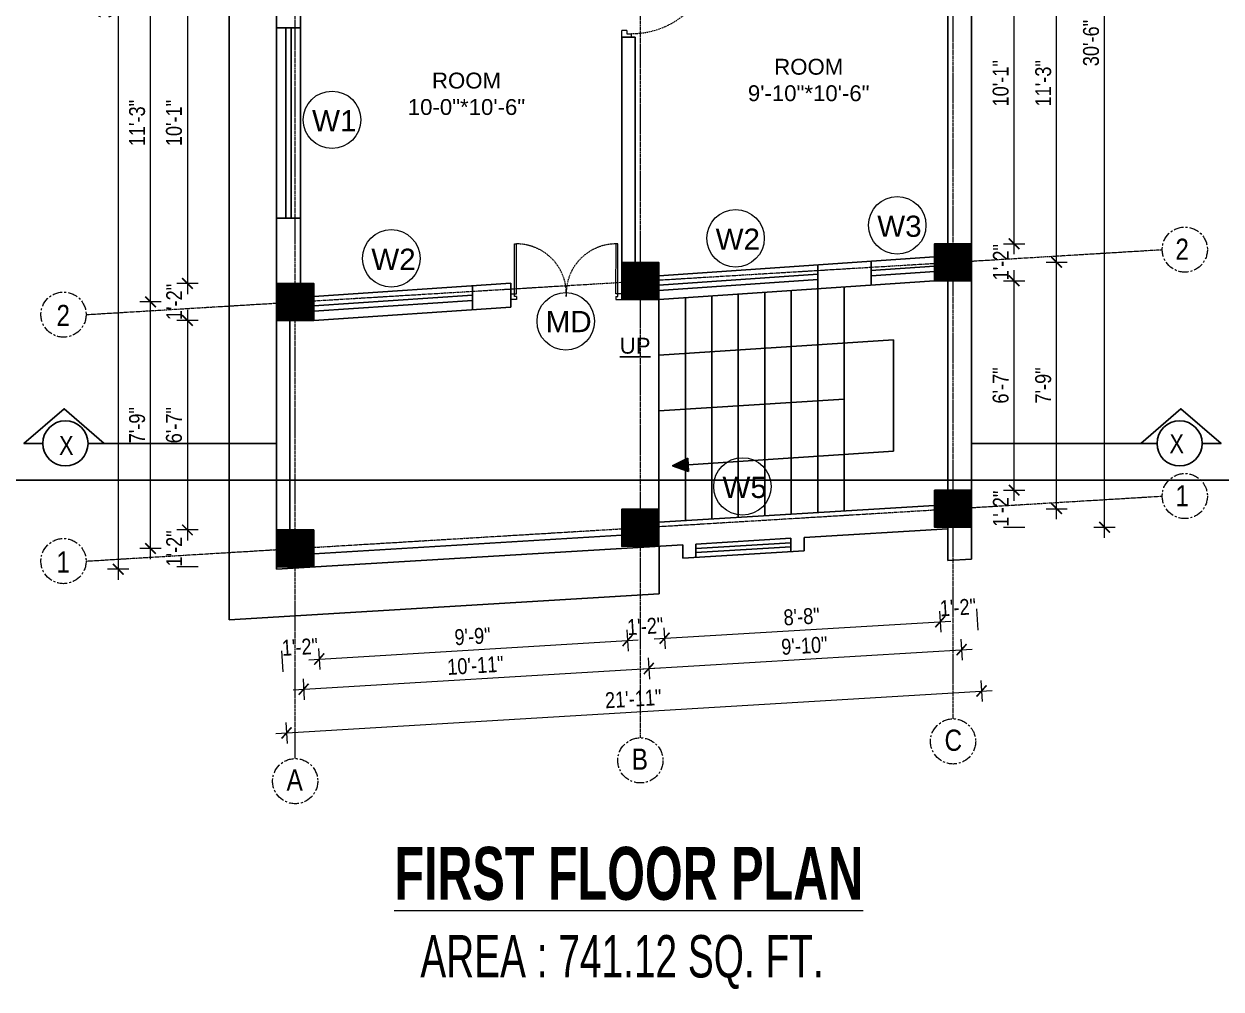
# Model space of a CAD drawing. Header units: inches. Extents: x -10117506 to -5032697, y -6529230 to -3253155.
# Drawn here: x -5049400.4 to -5048948.1, y -3256190.8 to -3255826 of the extents above; entities that cross this region are included whole.
import ezdxf

# ---------------------------------------------------------------- set-up
doc = ezdxf.new("R2010")
doc.units = ezdxf.units.IN
doc.header["$LTSCALE"] = 2
doc.header["$MEASUREMENT"] = 0
doc.header["$PDMODE"] = 34
doc.linetypes.add('CENTER', pattern=[2, 1.25, -0.25, 0.25, -0.25])
doc.linetypes.add('HIDDEN', pattern=[0.375, 0.25, -0.125])
doc.layers.get('0').update_dxf_attribs({"linetype": 'CONTINUOUS'})
doc.layers.get('DEFPOINTS').update_dxf_attribs({"color": 141, "linetype": 'CONTINUOUS'})
doc.layers.add('A-Hatch', color=7, linetype='CONTINUOUS')
for name, color, linetype, lineweight in [('Annotate-Lite.w', 177, 'CONTINUOUS', 9), ('Annotations-Bold.w', 177, 'CONTINUOUS', 13), ('DIM 1-100', 4, 'CONTINUOUS', 13), ('Door-Window.w', 4, 'CONTINUOUS', 15), ('TEXT', 181, 'CONTINUOUS', 25), ('Text-100.w', 254, 'CONTINUOUS', 9)]:
    doc.layers.add(name, color=color, linetype=linetype, lineweight=lineweight)
doc.styles.add('ARAIL', font='ARIALN.TTF')
doc.styles.add('Arial', font='arial.ttf', dxfattribs={"width": 0.8, "height": 12})
doc.styles.add('arial.', font='arial.ttf')
doc.styles.add('gaurav', font='arial.ttf')
doc.styles.get("Standard").update_dxf_attribs({"font": 'ARIALN.TTF'})
doc.dimstyles.new('1 by 96', dxfattribs={"dimtxt": 6, "dimasz": 4, "dimexe": 4, "dimexo": 4, "dimgap": 2, "dimtad": 1, "dimdec": 0, "dimzin": 0, "dimdsep": 46, "dimlunit": 4, "dimtxsty": 'Standard', "dimblk": 'ARCHTICK', "dimcen": 0, "dimdle": 4, "dimadec": 0, "dimazin": 0, "dimtfac": 1, "dimtdec": 0, "dimtix": 1, "dimtofl": 0, "dimtmove": 1, "dimatfit": 3, "dimldrblk": 'ARCHTICK', "dimfxl": 4, "dimfxlon": 1, "dimtolj": 1, "dimtzin": 0, "dimlwd": -1, "dimlwe": -1, "dimarcsym": 0})

# ---------------------------------------------------------------- blocks, each defined once
blk = doc.blocks.new('FDFDRE')
at = {"ltscale": 3}
for p, q in [((165701.11, -58637.82), (165701.1, -58641.5)), ((165704.78, -58637.83), (165701.11, -58637.82)), ((165704.78, -58639.66), (165703.55, -58639.66)), ((165703.55, -58639.66), (165703.55, -58641.5)), ((165704.78, -58639.66), (165704.78, -58637.83)), ((165766.98, -58637.83), (165770.65, -58637.82)), ((165766.98, -58639.66), (165766.98, -58637.83)), ((165766.98, -58639.66), (165768.2, -58639.66)), ((165768.2, -58639.66), (165768.2, -58641.5)), ((165770.65, -58637.82), (165770.65, -58641.5)), ((165701.1, -58641.5), (165703.55, -58641.5)), ((165703.55, -58641.5), (165703.53, -58672.63)), ((165703.55, -58641.5), (165704.78, -58641.5)), ((165704.78, -58641.5), (165704.76, -58672.65)), ((165766.98, -58641.5), (165767, -58672.65)), ((165768.2, -58641.5), (165766.98, -58641.5)), ((165770.65, -58641.5), (165768.2, -58641.5)), ((165768.2, -58641.5), (165768.22, -58672.63)), ((165703.53, -58672.63), (165704.76, -58672.65)), ((165768.22, -58672.63), (165767, -58672.65))]:
    blk.add_line(p, q, dxfattribs=at)
at = {"layer": 'Door-Window.w', "color": 9, "linetype": 'HIDDEN', "lineweight": 18}
for centre, start, end in [((165704.78, -58641.5), 269.96183, 3.38353), ((165766.98, -58641.5), 176.61647, 270.03817)]:
    blk.add_arc(centre, 31.16, start, end, dxfattribs=at)
blk = doc.blocks.new('3-0')
at = {"ltscale": 3}
for p, q in [((11063.05, 10097.68), (11065.97, 10099.9)), ((11063.05, 10097.68), (11064.53, 10095.73)), ((11065.25, 10097.81), (11066.71, 10098.92)), ((11065.99, 10096.84), (11065.25, 10097.81)), ((11065.97, 10099.9), (11066.71, 10098.92)), ((11065.99, 10096.84), (11064.53, 10095.73)), ((11085.5, 10074.13), (11110.32, 10092.96)), ((11111.05, 10091.97), (11110.32, 10092.96)), ((11086.24, 10073.15), (11111.05, 10091.97)), ((11084.04, 10073.02), (11082.57, 10071.91)), ((11082.57, 10071.91), (11084.79, 10068.98)), ((11084.04, 10073.02), (11084.78, 10072.04)), ((11084.78, 10072.04), (11086.24, 10073.15)), ((11084.79, 10068.98), (11087.72, 10071.2)), ((11086.24, 10073.15), (11085.5, 10074.13)), ((11087.72, 10071.2), (11086.24, 10073.15))]:
    blk.add_line(p, q, dxfattribs=at)
at = {"layer": 'Door-Window.w', "color": 9, "linetype": 'HIDDEN', "lineweight": 18}
blk.add_arc((11085.5, 10074.13), 31.16, 37.1906, 127.1465, dxfattribs=at)
blk = doc.blocks.new('_ArchTick')
at = {"color": 0, "linetype": 'ByBlock', "const_width": 0.15}
blk.add_lwpolyline([(-0.5, -0.5), (0.5, 0.5)], dxfattribs=at)
blk = doc.blocks.new('*D1423')
at = {"layer": 'DEFPOINTS', "color": 0, "ltscale": 0.5, "transparency": 16777216}
for p in [(-5049304.9, -3255802.88), (-5049338.61, -3255924.12), (-5049304.9, -3255924.12)]:
    blk.add_point(p, dxfattribs=at)
at = {"layer": 'DIM 1-100', "color": 0, "ltscale": 0.5, "transparency": 16777216}
for p, q in [((-5049338.61, -3255798.88), (-5049338.61, -3255928.12)), ((-5049334.61, -3255802.88), (-5049342.61, -3255802.88)), ((-5049334.61, -3255924.12), (-5049342.61, -3255924.12))]:
    blk.add_line(p, q, dxfattribs=at)
at = {"layer": 'DIM 1-100', "color": 0, "ltscale": 0.5, "transparency": 16777216, "xscale": 4, "yscale": 4, "zscale": 4}
for p, rotation in [((-5049338.61, -3255802.88), 90), ((-5049338.61, -3255924.12), 270)]:
    blk.add_blockref('_ArchTick', p, dxfattribs=dict(at, rotation=rotation))
at = {"layer": 'DIM 1-100', "color": 0, "ltscale": 0.5, "transparency": 16777216, "insert": (-5049343.67, -3255863.5), "char_height": 6, "attachment_point": 5, "rotation": 90}
blk.add_mtext('\\A1;10\'-1"', dxfattribs=at)
blk = doc.blocks.new('*D1424')
at = {"layer": 'DEFPOINTS', "color": 0, "ltscale": 0.5, "transparency": 16777216}
for p in [(-5049304.9, -3255924.12), (-5049338.61, -3255938.12), (-5049304.9, -3255938.12)]:
    blk.add_point(p, dxfattribs=at)
at = {"layer": 'DIM 1-100', "color": 0, "ltscale": 0.5, "transparency": 16777216}
for p, q in [((-5049334.61, -3255924.12), (-5049342.61, -3255924.12)), ((-5049334.61, -3255938.12), (-5049342.61, -3255938.12))]:
    blk.add_line(p, q, dxfattribs=at)
at = {"layer": 'DIM 1-100', "color": 0, "ltscale": 0.5, "transparency": 16777216, "insert": (-5049343.62, -3255931.12), "char_height": 6, "attachment_point": 5, "rotation": 90}
blk.add_mtext('\\A1;1\'-2"', dxfattribs=at)
blk = doc.blocks.new('*D1425')
at = {"layer": 'DEFPOINTS', "color": 0, "ltscale": 0.5, "transparency": 16777216}
for p in [(-5049304.9, -3255938.12), (-5049338.61, -3256017.29), (-5049304.9, -3256017.29)]:
    blk.add_point(p, dxfattribs=at)
at = {"layer": 'DIM 1-100', "color": 0, "ltscale": 0.5, "transparency": 16777216}
for p, q in [((-5049334.61, -3255938.12), (-5049342.61, -3255938.12)), ((-5049338.61, -3255934.12), (-5049338.61, -3256021.29)), ((-5049334.61, -3256017.29), (-5049342.61, -3256017.29))]:
    blk.add_line(p, q, dxfattribs=at)
at = {"layer": 'DIM 1-100', "color": 0, "ltscale": 0.5, "transparency": 16777216, "xscale": 4, "yscale": 4, "zscale": 4}
for p, rotation in [((-5049338.61, -3255938.12), 90), ((-5049338.61, -3256017.29), 270)]:
    blk.add_blockref('_ArchTick', p, dxfattribs=dict(at, rotation=rotation))
at = {"layer": 'DIM 1-100', "color": 0, "ltscale": 0.5, "transparency": 16777216, "insert": (-5049343.67, -3255977.71), "char_height": 6, "attachment_point": 5, "rotation": 90}
blk.add_mtext('\\A1;6\'-7"', dxfattribs=at)
blk = doc.blocks.new('*D1426')
at = {"layer": 'DEFPOINTS', "color": 0, "ltscale": 0.5, "transparency": 16777216}
for p in [(-5049304.9, -3256017.29), (-5049338.61, -3256031.29), (-5049304.9, -3256031.29)]:
    blk.add_point(p, dxfattribs=at)
at = {"layer": 'DIM 1-100', "color": 0, "ltscale": 0.5, "transparency": 16777216}
for p, q in [((-5049334.61, -3256017.29), (-5049342.61, -3256017.29)), ((-5049334.61, -3256031.29), (-5049342.61, -3256031.29))]:
    blk.add_line(p, q, dxfattribs=at)
at = {"layer": 'DIM 1-100', "color": 0, "ltscale": 0.5, "transparency": 16777216, "insert": (-5049343.62, -3256024.29), "char_height": 6, "attachment_point": 5, "rotation": 90}
blk.add_mtext('\\A1;1\'-2"', dxfattribs=at)
blk = doc.blocks.new('*D1427')
at = {"layer": 'DEFPOINTS', "color": 0, "ltscale": 0.5, "transparency": 16777216}
for p in [(-5049352.54, -3255931.12), (-5049297.9, -3255931.12), (-5049297.9, -3256024.29)]:
    blk.add_point(p, dxfattribs=at)
at = {"layer": 'DIM 1-100', "color": 0, "ltscale": 0.5, "transparency": 16777216}
for p, q in [((-5049352.54, -3256028.29), (-5049352.54, -3255927.12)), ((-5049348.54, -3255931.12), (-5049356.54, -3255931.12)), ((-5049348.54, -3256024.29), (-5049356.54, -3256024.29))]:
    blk.add_line(p, q, dxfattribs=at)
at = {"layer": 'DIM 1-100', "color": 0, "ltscale": 0.5, "transparency": 16777216, "xscale": 4, "yscale": 4, "zscale": 4}
for p, rotation in [((-5049352.54, -3255931.12), 90), ((-5049352.54, -3256024.29), 270)]:
    blk.add_blockref('_ArchTick', p, dxfattribs=dict(at, rotation=rotation))
at = {"layer": 'DIM 1-100', "color": 0, "ltscale": 0.5, "transparency": 16777216, "insert": (-5049357.6, -3255977.71), "char_height": 6, "attachment_point": 5, "rotation": 90}
blk.add_mtext('\\A1;7\'-9"', dxfattribs=at)
blk = doc.blocks.new('*D1428')
at = {"layer": 'DEFPOINTS', "color": 0, "ltscale": 0.5, "transparency": 16777216}
for p in [(-5049352.54, -3255795.88), (-5049297.9, -3255795.88), (-5049297.9, -3255931.12)]:
    blk.add_point(p, dxfattribs=at)
at = {"layer": 'DIM 1-100', "color": 0, "ltscale": 0.5, "transparency": 16777216}
for p, q in [((-5049352.54, -3255935.12), (-5049352.54, -3255791.88)), ((-5049348.54, -3255795.88), (-5049356.54, -3255795.88)), ((-5049348.54, -3255931.12), (-5049356.54, -3255931.12))]:
    blk.add_line(p, q, dxfattribs=at)
at = {"layer": 'DIM 1-100', "color": 0, "ltscale": 0.5, "transparency": 16777216, "xscale": 4, "yscale": 4, "zscale": 4}
for p, rotation in [((-5049352.54, -3255795.88), 90), ((-5049352.54, -3255931.12), 270)]:
    blk.add_blockref('_ArchTick', p, dxfattribs=dict(at, rotation=rotation))
at = {"layer": 'DIM 1-100', "color": 0, "ltscale": 0.5, "transparency": 16777216, "insert": (-5049357.6, -3255863.5), "char_height": 6, "attachment_point": 5, "rotation": 90}
blk.add_mtext('\\A1;11\'-3"', dxfattribs=at)
blk = doc.blocks.new('*D1430')
at = {"layer": 'DEFPOINTS', "color": 0, "ltscale": 0.5, "transparency": 16777216}
for p in [(-5049304.9, -3255598.09), (-5049364.75, -3256032.14), (-5049304.9, -3256032.14)]:
    blk.add_point(p, dxfattribs=at)
at = {"layer": 'DIM 1-100', "color": 0, "ltscale": 0.5, "transparency": 16777216}
for p, q in [((-5049364.75, -3255594.09), (-5049364.75, -3256036.14)), ((-5049360.75, -3255598.09), (-5049368.75, -3255598.09)), ((-5049360.75, -3256032.14), (-5049368.75, -3256032.14))]:
    blk.add_line(p, q, dxfattribs=at)
at = {"layer": 'DIM 1-100', "color": 0, "ltscale": 0.5, "transparency": 16777216, "xscale": 4, "yscale": 4, "zscale": 4}
for p, rotation in [((-5049364.75, -3255598.09), 90), ((-5049364.75, -3256032.14), 270)]:
    blk.add_blockref('_ArchTick', p, dxfattribs=dict(at, rotation=rotation))
at = {"layer": 'DIM 1-100', "color": 0, "ltscale": 0.5, "transparency": 16777216, "insert": (-5049369.81, -3255815.11), "char_height": 6, "attachment_point": 5, "rotation": 90}
blk.add_mtext('\\A1;36\'-2"', dxfattribs=at)
blk = doc.blocks.new('*D1431')
at = {"layer": 'DEFPOINTS', "color": 0, "ltscale": 0.5, "transparency": 16777216}
for p in [(-5049304.9, -3256032.14), (-5049290.9, -3256031.3), (-5049288.81, -3256066.09)]:
    blk.add_point(p, dxfattribs=at)
at = {"layer": 'DIM 1-100', "color": 0, "ltscale": 0.5, "transparency": 16777216}
for p, q in [((-5049303.05, -3256062.94), (-5049302.57, -3256070.92)), ((-5049289.05, -3256062.1), (-5049288.57, -3256070.08))]:
    blk.add_line(p, q, dxfattribs=at)
at = {"layer": 'DIM 1-100', "color": 0, "ltscale": 0.5, "transparency": 16777216, "insert": (-5049296.11, -3256061.51), "char_height": 6, "attachment_point": 5, "rotation": 3.4431}
blk.add_mtext('\\A1;1\'-2"', dxfattribs=at)
blk = doc.blocks.new('*D1432')
at = {"layer": 'DEFPOINTS', "color": 0, "ltscale": 0.5, "transparency": 16777216}
for p in [(-5049174.48, -3256023.45), (-5049290.9, -3256031.3), (-5049172.33, -3256059.08)]:
    blk.add_point(p, dxfattribs=at)
at = {"layer": 'DIM 1-100', "color": 0, "ltscale": 0.5, "transparency": 16777216}
for p, q in [((-5049172.57, -3256055.09), (-5049172.09, -3256063.07)), ((-5049292.8, -3256066.33), (-5049168.34, -3256058.84)), ((-5049289.05, -3256062.1), (-5049288.57, -3256070.08))]:
    blk.add_line(p, q, dxfattribs=at)
at = {"layer": 'DIM 1-100', "color": 0, "ltscale": 0.5, "transparency": 16777216, "xscale": 4, "yscale": 4, "zscale": 4}
for p, rotation in [((-5049172.33, -3256059.08), 3.443148901704218), ((-5049288.81, -3256066.09), 183.4431489017042)]:
    blk.add_blockref('_ArchTick', p, dxfattribs=dict(at, rotation=rotation))
at = {"layer": 'DIM 1-100', "color": 0, "ltscale": 0.5, "transparency": 16777216, "insert": (-5049230.87, -3256057.53), "char_height": 6, "attachment_point": 5, "rotation": 3.4431}
blk.add_mtext('\\A1;9\'-9"', dxfattribs=at)
blk = doc.blocks.new('*D1433')
at = {"layer": 'DEFPOINTS', "color": 0, "ltscale": 0.5, "transparency": 16777216}
for p in [(-5049174.48, -3256023.45), (-5049160.42, -3256023.45), (-5049158.33, -3256058.24)]:
    blk.add_point(p, dxfattribs=at)
at = {"layer": 'DIM 1-100', "color": 0, "ltscale": 0.5, "transparency": 16777216}
for p, q in [((-5049172.57, -3256055.09), (-5049172.09, -3256063.07)), ((-5049158.57, -3256054.25), (-5049158.09, -3256062.23))]:
    blk.add_line(p, q, dxfattribs=at)
at = {"layer": 'DIM 1-100', "color": 0, "ltscale": 0.5, "transparency": 16777216, "insert": (-5049165.63, -3256053.66), "char_height": 6, "attachment_point": 5, "rotation": 3.4431}
blk.add_mtext('\\A1;1\'-2"', dxfattribs=at)
blk = doc.blocks.new('*D1443')
at = {"layer": 'DEFPOINTS', "color": 0, "ltscale": 0.5, "transparency": 16777216}
for p in [(-5049056.32, -3256016.28), (-5049160.42, -3256023.45), (-5049054.17, -3256051.97)]:
    blk.add_point(p, dxfattribs=at)
at = {"layer": 'DIM 1-100', "color": 0, "ltscale": 0.5, "transparency": 16777216}
for p, q in [((-5049054.41, -3256047.98), (-5049053.93, -3256055.97)), ((-5049162.32, -3256058.48), (-5049050.18, -3256051.73)), ((-5049158.57, -3256054.25), (-5049158.09, -3256062.23))]:
    blk.add_line(p, q, dxfattribs=at)
at = {"layer": 'DIM 1-100', "color": 0, "ltscale": 0.5, "transparency": 16777216, "xscale": 4, "yscale": 4, "zscale": 4}
for p, rotation in [((-5049054.17, -3256051.97), 3.443148901704218), ((-5049158.33, -3256058.24), 183.4431489017042)]:
    blk.add_blockref('_ArchTick', p, dxfattribs=dict(at, rotation=rotation))
at = {"layer": 'DIM 1-100', "color": 0, "ltscale": 0.5, "transparency": 16777216, "insert": (-5049106.55, -3256050.05), "char_height": 6, "attachment_point": 5, "rotation": 3.4431}
blk.add_mtext('\\A1;8\'-8"', dxfattribs=at)
blk = doc.blocks.new('*D1444')
at = {"layer": 'DEFPOINTS', "color": 0, "ltscale": 0.5, "transparency": 16777216}
for p in [(-5049056.32, -3256016.28), (-5049042.32, -3256016.28), (-5049040.22, -3256051.13)]:
    blk.add_point(p, dxfattribs=at)
at = {"layer": 'DIM 1-100', "color": 0, "ltscale": 0.5, "transparency": 16777216}
for p, q in [((-5049054.41, -3256047.98), (-5049053.93, -3256055.97)), ((-5049040.46, -3256047.14), (-5049039.98, -3256055.13))]:
    blk.add_line(p, q, dxfattribs=at)
at = {"layer": 'DIM 1-100', "color": 0, "ltscale": 0.5, "transparency": 16777216, "insert": (-5049047.49, -3256046.55), "char_height": 6, "attachment_point": 5, "rotation": 3.4431}
blk.add_mtext('\\A1;1\'-2"', dxfattribs=at)
blk = doc.blocks.new('*D1445')
at = {"layer": 'DEFPOINTS', "color": 0, "ltscale": 0.5, "transparency": 16777216}
for p in [(-5049167.48, -3256016.45), (-5049297.9, -3256024.29), (-5049164.28, -3256069.66)]:
    blk.add_point(p, dxfattribs=at)
at = {"layer": 'DIM 1-100', "color": 0, "ltscale": 0.5, "transparency": 16777216}
for p, q in [((-5049298.69, -3256077.75), (-5049160.28, -3256069.42)), ((-5049164.52, -3256065.67), (-5049164.03, -3256073.66)), ((-5049294.94, -3256073.52), (-5049294.46, -3256081.5))]:
    blk.add_line(p, q, dxfattribs=at)
at = {"layer": 'DIM 1-100', "color": 0, "ltscale": 0.5, "transparency": 16777216, "xscale": 4, "yscale": 4, "zscale": 4}
for p, rotation in [((-5049164.28, -3256069.66), 3.443148900418714), ((-5049294.7, -3256077.51), 183.4431489004187)]:
    blk.add_blockref('_ArchTick', p, dxfattribs=dict(at, rotation=rotation))
at = {"layer": 'DIM 1-100', "color": 0, "ltscale": 0.5, "transparency": 16777216, "insert": (-5049229.79, -3256068.53), "char_height": 6, "attachment_point": 5, "rotation": 3.4431}
blk.add_mtext('\\A1;10\'-11"', dxfattribs=at)
blk = doc.blocks.new('*D1446')
at = {"layer": 'DEFPOINTS', "color": 0, "ltscale": 0.5, "transparency": 16777216}
for p in [(-5049049.32, -3256009.28), (-5049167.48, -3256016.45), (-5049046.11, -3256062.55)]:
    blk.add_point(p, dxfattribs=at)
at = {"layer": 'DIM 1-100', "color": 0, "ltscale": 0.5, "transparency": 16777216}
for p, q in [((-5049046.35, -3256058.56), (-5049045.87, -3256066.55)), ((-5049168.27, -3256069.9), (-5049042.12, -3256062.31)), ((-5049164.52, -3256065.67), (-5049164.03, -3256073.66))]:
    blk.add_line(p, q, dxfattribs=at)
at = {"layer": 'DIM 1-100', "color": 0, "ltscale": 0.5, "transparency": 16777216, "xscale": 4, "yscale": 4, "zscale": 4}
for p, rotation in [((-5049046.11, -3256062.55), 3.443148900418612), ((-5049164.28, -3256069.66), 183.4431489004186)]:
    blk.add_blockref('_ArchTick', p, dxfattribs=dict(at, rotation=rotation))
at = {"layer": 'DIM 1-100', "color": 0, "ltscale": 0.5, "transparency": 16777216, "insert": (-5049105.5, -3256061.05), "char_height": 6, "attachment_point": 5, "rotation": 3.4431}
blk.add_mtext('\\A1;9\'-10"', dxfattribs=at)
blk = doc.blocks.new('*D1447')
at = {"layer": 'DEFPOINTS', "color": 0, "ltscale": 0.5, "transparency": 16777216}
for p in [(-5049042.32, -3256016.28), (-5049304.9, -3256032.14), (-5049038.58, -3256078.16)]:
    blk.add_point(p, dxfattribs=at)
at = {"layer": 'DIM 1-100', "color": 0, "ltscale": 0.5, "transparency": 16777216}
for p, q in [((-5049038.82, -3256074.16), (-5049038.34, -3256082.15)), ((-5049305.16, -3256094.26), (-5049034.58, -3256077.92)), ((-5049301.4, -3256090.03), (-5049300.92, -3256098.01))]:
    blk.add_line(p, q, dxfattribs=at)
at = {"layer": 'DIM 1-100', "color": 0, "ltscale": 0.5, "transparency": 16777216, "xscale": 4, "yscale": 4, "zscale": 4}
for p, rotation in [((-5049038.58, -3256078.16), 3.457134467224378), ((-5049301.16, -3256094.02), 183.4571344672244)]:
    blk.add_blockref('_ArchTick', p, dxfattribs=dict(at, rotation=rotation))
at = {"layer": 'DIM 1-100', "color": 0, "ltscale": 0.5, "transparency": 16777216, "insert": (-5049170.17, -3256081.08), "char_height": 6, "attachment_point": 5, "rotation": 3.4571}
blk.add_mtext('\\A1;21\'-11"', dxfattribs=at)
blk = doc.blocks.new('*D1448')
at = {"layer": 'DEFPOINTS', "color": 0, "ltscale": 0.5, "transparency": 16777216}
for p in [(-5049042.32, -3256002.28), (-5049026.27, -3256002.28), (-5049042.32, -3256016.28)]:
    blk.add_point(p, dxfattribs=at)
at = {"layer": 'DIM 1-100', "color": 0, "ltscale": 0.5, "transparency": 16777216}
for p, q in [((-5049030.27, -3256002.28), (-5049022.27, -3256002.28)), ((-5049030.27, -3256016.28), (-5049022.27, -3256016.28))]:
    blk.add_line(p, q, dxfattribs=at)
at = {"layer": 'DIM 1-100', "color": 0, "ltscale": 0.5, "transparency": 16777216, "insert": (-5049031.28, -3256009.28), "char_height": 6, "attachment_point": 5, "rotation": 90}
blk.add_mtext('\\A1;1\'-2"', dxfattribs=at)
blk = doc.blocks.new('*D1434')
at = {"layer": 'DEFPOINTS', "color": 0, "ltscale": 0.5, "transparency": 16777216}
for p in [(-5049042.32, -3255923.11), (-5049026.27, -3255923.11), (-5049042.32, -3256002.28)]:
    blk.add_point(p, dxfattribs=at)
at = {"layer": 'DIM 1-100', "color": 0, "ltscale": 0.5, "transparency": 16777216}
for p, q in [((-5049026.27, -3256006.28), (-5049026.27, -3255919.11)), ((-5049030.27, -3255923.11), (-5049022.27, -3255923.11)), ((-5049030.27, -3256002.28), (-5049022.27, -3256002.28))]:
    blk.add_line(p, q, dxfattribs=at)
at = {"layer": 'DIM 1-100', "color": 0, "ltscale": 0.5, "transparency": 16777216, "xscale": 4, "yscale": 4, "zscale": 4}
for p, rotation in [((-5049026.27, -3255923.11), 90), ((-5049026.27, -3256002.28), 270)]:
    blk.add_blockref('_ArchTick', p, dxfattribs=dict(at, rotation=rotation))
at = {"layer": 'DIM 1-100', "color": 0, "ltscale": 0.5, "transparency": 16777216, "insert": (-5049031.33, -3255962.69), "char_height": 6, "attachment_point": 5, "rotation": 90}
blk.add_mtext('\\A1;6\'-7"', dxfattribs=at)
blk = doc.blocks.new('*D1435')
at = {"layer": 'DEFPOINTS', "color": 0, "ltscale": 0.5, "transparency": 16777216}
for p in [(-5049042.32, -3255909.11), (-5049026.27, -3255909.11), (-5049042.32, -3255923.11)]:
    blk.add_point(p, dxfattribs=at)
at = {"layer": 'DIM 1-100', "color": 0, "ltscale": 0.5, "transparency": 16777216}
for p, q in [((-5049030.27, -3255909.11), (-5049022.27, -3255909.11)), ((-5049030.27, -3255923.11), (-5049022.27, -3255923.11))]:
    blk.add_line(p, q, dxfattribs=at)
at = {"layer": 'DIM 1-100', "color": 0, "ltscale": 0.5, "transparency": 16777216, "insert": (-5049031.28, -3255916.11), "char_height": 6, "attachment_point": 5, "rotation": 90}
blk.add_mtext('\\A1;1\'-2"', dxfattribs=at)
blk = doc.blocks.new('*D1436')
at = {"layer": 'DEFPOINTS', "color": 0, "ltscale": 0.5, "transparency": 16777216}
for p in [(-5049042.33, -3255787.86), (-5049026.27, -3255787.86), (-5049042.32, -3255909.11)]:
    blk.add_point(p, dxfattribs=at)
at = {"layer": 'DIM 1-100', "color": 0, "ltscale": 0.5, "transparency": 16777216}
for p, q in [((-5049026.27, -3255913.11), (-5049026.27, -3255783.86)), ((-5049030.27, -3255787.86), (-5049022.27, -3255787.86)), ((-5049030.27, -3255909.11), (-5049022.27, -3255909.11))]:
    blk.add_line(p, q, dxfattribs=at)
at = {"layer": 'DIM 1-100', "color": 0, "ltscale": 0.5, "transparency": 16777216, "xscale": 4, "yscale": 4, "zscale": 4}
for p, rotation in [((-5049026.27, -3255787.86), 90), ((-5049026.27, -3255909.11), 270)]:
    blk.add_blockref('_ArchTick', p, dxfattribs=dict(at, rotation=rotation))
at = {"layer": 'DIM 1-100', "color": 0, "ltscale": 0.5, "transparency": 16777216, "insert": (-5049031.33, -3255848.48), "char_height": 6, "attachment_point": 5, "rotation": 90}
blk.add_mtext('\\A1;10\'-1"', dxfattribs=at)
blk = doc.blocks.new('*D1442')
at = {"layer": 'DEFPOINTS', "color": 0, "ltscale": 0.5, "transparency": 16777216}
for p in [(-5049049.32, -3255916.11), (-5049010.19, -3255916.11), (-5049049.32, -3256009.28)]:
    blk.add_point(p, dxfattribs=at)
at = {"layer": 'DIM 1-100', "color": 0, "ltscale": 0.5, "transparency": 16777216}
for p, q in [((-5049010.19, -3256013.28), (-5049010.19, -3255912.11)), ((-5049014.19, -3255916.11), (-5049006.19, -3255916.11)), ((-5049014.19, -3256009.28), (-5049006.19, -3256009.28))]:
    blk.add_line(p, q, dxfattribs=at)
at = {"layer": 'DIM 1-100', "color": 0, "ltscale": 0.5, "transparency": 16777216, "xscale": 4, "yscale": 4, "zscale": 4}
for p, rotation in [((-5049010.19, -3255916.11), 90), ((-5049010.19, -3256009.28), 270)]:
    blk.add_blockref('_ArchTick', p, dxfattribs=dict(at, rotation=rotation))
at = {"layer": 'DIM 1-100', "color": 0, "ltscale": 0.5, "transparency": 16777216, "insert": (-5049015.25, -3255962.69), "char_height": 6, "attachment_point": 5, "rotation": 90}
blk.add_mtext('\\A1;7\'-9"', dxfattribs=at)
blk = doc.blocks.new('*D1449')
at = {"layer": 'DEFPOINTS', "color": 0, "ltscale": 0.5, "transparency": 16777216}
for p in [(-5049049.33, -3255780.86), (-5049010.19, -3255780.86), (-5049049.32, -3255916.11)]:
    blk.add_point(p, dxfattribs=at)
at = {"layer": 'DIM 1-100', "color": 0, "ltscale": 0.5, "transparency": 16777216}
for p, q in [((-5049010.19, -3255920.11), (-5049010.19, -3255776.86)), ((-5049014.19, -3255780.86), (-5049006.19, -3255780.86)), ((-5049014.19, -3255916.11), (-5049006.19, -3255916.11))]:
    blk.add_line(p, q, dxfattribs=at)
at = {"layer": 'DIM 1-100', "color": 0, "ltscale": 0.5, "transparency": 16777216, "xscale": 4, "yscale": 4, "zscale": 4}
for p, rotation in [((-5049010.19, -3255780.86), 90), ((-5049010.19, -3255916.11), 270)]:
    blk.add_blockref('_ArchTick', p, dxfattribs=dict(at, rotation=rotation))
at = {"layer": 'DIM 1-100', "color": 0, "ltscale": 0.5, "transparency": 16777216, "insert": (-5049015.25, -3255848.48), "char_height": 6, "attachment_point": 5, "rotation": 90}
blk.add_mtext('\\A1;11\'-3"', dxfattribs=at)
blk = doc.blocks.new('*D1452')
at = {"layer": 'DEFPOINTS', "color": 0, "ltscale": 0.5, "transparency": 16777216}
for p in [(-5049042.32, -3255650.27), (-5048992.12, -3255650.27), (-5049042.32, -3256016.28)]:
    blk.add_point(p, dxfattribs=at)
at = {"layer": 'DIM 1-100', "color": 0, "ltscale": 0.5, "transparency": 16777216}
for p, q in [((-5048992.12, -3256020.28), (-5048992.12, -3255646.27)), ((-5048996.12, -3255650.27), (-5048988.12, -3255650.27)), ((-5048996.12, -3256016.28), (-5048988.12, -3256016.28))]:
    blk.add_line(p, q, dxfattribs=at)
at = {"layer": 'DIM 1-100', "color": 0, "ltscale": 0.5, "transparency": 16777216, "xscale": 4, "yscale": 4, "zscale": 4}
for p, rotation in [((-5048992.12, -3255650.27), 90), ((-5048992.12, -3256016.28), 270)]:
    blk.add_blockref('_ArchTick', p, dxfattribs=dict(at, rotation=rotation))
at = {"layer": 'DIM 1-100', "color": 0, "ltscale": 0.5, "transparency": 16777216, "insert": (-5048997.18, -3255833.27), "char_height": 6, "attachment_point": 5, "rotation": 90}
blk.add_mtext('\\A1;30\'-6"', dxfattribs=at)

msp = doc.modelspace()

# ---------------------------------------------------------------- hatches: boundary and pattern name
at = {"layer": 'A-Hatch', "ltscale": 0.5}
h = msp.add_hatch(dxfattribs=at)
h.set_pattern_fill('ANSI31', color=256)
h.set_pattern_definition([(45, (42247.39746, 2476.59126), (-0.0883883476483, 0.0883883476483), [])])
h.paths.add_polyline_path([(-5049042.32, -3255909.11), (-5049056.32, -3255909.11), (-5049056.32, -3255923.11), (-5049042.32, -3255923.11)])
h = msp.add_hatch(dxfattribs=at)
h.set_pattern_fill('ANSI31', color=256)
h.set_pattern_definition([(45, (42129.23612, 2469.46673), (-0.0883883476483, 0.0883883476483), [])])
h.paths.add_polyline_path([(-5049160.48, -3255916.23), (-5049174.48, -3255916.23), (-5049174.48, -3255930.23), (-5049160.48, -3255930.23)])
h = msp.add_hatch(dxfattribs=at)
h.set_pattern_fill('ANSI31', color=256)
h.set_pattern_definition([(45, (41998.81199, 2461.57379), (-0.0883883476483, 0.0883883476483), [])])
h.paths.add_polyline_path([(-5049290.9, -3255924.12), (-5049304.9, -3255924.12), (-5049304.9, -3255938.12), (-5049290.9, -3255938.12)])
h = msp.add_hatch(dxfattribs=at)
h.set_pattern_fill('ANSI31', color=256, angle=3.8047)
h.set_pattern_definition([(48.8046545382, (-185345.7561, 333433.88524), (-0.0940585520474, 0.0823285417504), [])])
h.paths.add_polyline_path([(-5049155.3, -3255993.03), (-5049149.23, -3255995.14), (-5049149.56, -3255990.13)])
h = msp.add_hatch(dxfattribs=at)
h.set_pattern_fill('ANSI31', color=256)
h.set_pattern_definition([(45, (42247.39746, 2383.42171), (-0.0883883476483, 0.0883883476483), [])])
h.paths.add_polyline_path([(-5049042.32, -3256002.28), (-5049056.32, -3256002.28), (-5049056.32, -3256016.28), (-5049042.32, -3256016.28)])
h = msp.add_hatch(dxfattribs=at)
h.set_pattern_fill('ANSI31', color=256)
h.set_pattern_definition([(45, (42129.23612, 2376.25143), (-0.0883883476483, 0.0883883476483), [])])
h.paths.add_polyline_path([(-5049160.48, -3256009.45), (-5049174.48, -3256009.45), (-5049174.48, -3256023.45), (-5049160.48, -3256023.45)])
h = msp.add_hatch(dxfattribs=at)
h.set_pattern_fill('ANSI31', color=256)
h.set_pattern_definition([(45, (41998.81199, 2368.40424), (-0.0883883476483, 0.0883883476483), [])])
h.paths.add_polyline_path([(-5049290.9, -3256017.29), (-5049304.9, -3256017.29), (-5049304.9, -3256031.29), (-5049290.9, -3256031.29)])

# ---------------------------------------------------------------- linework, layer by layer
at = {"ltscale": 0.5}
for p, q in [((-5049304.9, -3255598.09), (-5049304.9, -3256032.14)), ((-5049322.9, -3255599.58), (-5049322.9, -3256051.25)), ((-5049042.32, -3256016.28), (-5049042.32, -3255650.27)), ((-5049051.32, -3255909.11), (-5049051.32, -3255787.86)), ((-5049295.9, -3255802.88), (-5049295.9, -3255924.12)), ((-5049295.9, -3255827.5), (-5049304.9, -3255827.5)), ((-5049301.4, -3255899.5), (-5049301.4, -3255827.5)), ((-5049299.4, -3255899.5), (-5049299.4, -3255827.5)), ((-5049174.48, -3255831), (-5049174.48, -3255916.24)), ((-5049174.48, -3255831), (-5049169.48, -3255831)), ((-5049169.48, -3255831), (-5049169.48, -3255916.24)), ((-5049295.9, -3255899.5), (-5049304.9, -3255899.5)), ((-5049160.48, -3255921.22), (-5049056.32, -3255914.08)), ((-5049080.32, -3255915.73), (-5049080.32, -3255924.75)), ((-5049056.32, -3255914.08), (-5049056.32, -3255923.11)), ((-5049100.48, -3255917.11), (-5049100.48, -3255926.13)), ((-5049080.38, -3255919.24), (-5049056.38, -3255917.6)), ((-5049080.25, -3255921.24), (-5049056.25, -3255919.59)), ((-5049290.9, -3255929.1), (-5049216.48, -3255924.07)), ((-5049216.48, -3255924.07), (-5049216.48, -3255933.09)), ((-5049100.48, -3255920.62), (-5049160.48, -3255924.73)), ((-5049160.48, -3255921.22), (-5049160.48, -3255930.24)), ((-5049100.48, -3255922.62), (-5049160.48, -3255926.74)), ((-5049160.48, -3255930.24), (-5049056.32, -3255923.11)), ((-5049051.32, -3256002.28), (-5049051.32, -3255923.11)), ((-5049230.9, -3255928.55), (-5049290.9, -3255932.61)), ((-5049290.9, -3255938.12), (-5049290.9, -3255929.1)), ((-5049230.9, -3255934.06), (-5049230.9, -3255925.04)), ((-5049140.48, -3255928.87), (-5049140.48, -3255971.03)), ((-5049130.48, -3255928.19), (-5049130.48, -3255970.39)), ((-5049120.48, -3255927.5), (-5049120.48, -3255969.74)), ((-5049110.48, -3255926.82), (-5049110.48, -3255969.1)), ((-5049100.48, -3255926.13), (-5049100.48, -3255968.45)), ((-5049090.48, -3255925.45), (-5049090.48, -3255967.81)), ((-5049230.9, -3255930.55), (-5049290.9, -3255934.62)), ((-5049290.9, -3255938.12), (-5049216.48, -3255933.09)), ((-5049160.48, -3255930.24), (-5049160.48, -3256014.4)), ((-5049150.48, -3255929.56), (-5049150.48, -3255971.68)), ((-5049299.9, -3255938.12), (-5049299.9, -3256017.29)), ((-5049160.46, -3255951.28), (-5049071.9, -3255945.39)), ((-5049071.9, -3255945.39), (-5049071.9, -3255987.48)), ((-5049090.48, -3255967.81), (-5049160.48, -3255972.32)), ((-5049120.48, -3255969.74), (-5049120.48, -3256011.98)), ((-5049110.48, -3255969.1), (-5049110.48, -3256011.38)), ((-5049100.48, -3255968.45), (-5049100.48, -3256010.77)), ((-5049090.48, -3255967.81), (-5049090.48, -3256010.17)), ((-5049150.48, -3255971.68), (-5049150.48, -3256013.79)), ((-5049140.48, -3255971.03), (-5049140.48, -3256013.19)), ((-5049130.48, -3255970.39), (-5049130.48, -3256012.58)), ((-5049071.9, -3255987.48), (-5049149.39, -3255992.64)), ((-5049155.3, -3255993.03), (-5049149.56, -3255990.13)), ((-5049149.56, -3255990.13), (-5049149.23, -3255995.14)), ((-5049155.3, -3255993.03), (-5049149.23, -3255995.14)), ((-5049160.48, -3256014.4), (-5049056.32, -3256008.1)), ((-5049290.9, -3256026.29), (-5049174.48, -3256019.28)), ((-5049105.58, -3256020.13), (-5049051.32, -3256016.82)), ((-5049051.32, -3256016.28), (-5049051.32, -3256028.85)), ((-5049042.32, -3256016.28), (-5049042.32, -3256028.3)), ((-5049304.9, -3256032.14), (-5049151.49, -3256022.91)), ((-5049160.42, -3256023.45), (-5049160.42, -3256041.48)), ((-5049151.49, -3256022.91), (-5049151.49, -3256027.91)), ((-5049146.49, -3256022.61), (-5049110.58, -3256020.44)), ((-5049146.49, -3256024.36), (-5049110.58, -3256022.19)), ((-5049146.49, -3256022.61), (-5049146.49, -3256027.61)), ((-5049146.49, -3256025.86), (-5049110.58, -3256023.69)), ((-5049110.58, -3256020.44), (-5049110.58, -3256025.44)), ((-5049105.58, -3256020.13), (-5049105.58, -3256025.13)), ((-5049151.49, -3256027.91), (-5049105.58, -3256025.13)), ((-5049051.32, -3256028.85), (-5049042.32, -3256028.3)), ((-5049322.9, -3256051.25), (-5049160.42, -3256041.48))]:
    msp.add_line(p, q, dxfattribs=at)
msp.add_xline((-5057984.18, -3255998.46), (1, 0), dxfattribs=at)
for points in [[(-5049056.32, -3255909.11), (-5049042.32, -3255909.11), (-5049042.32, -3255923.11), (-5049056.32, -3255923.11)], [(-5049174.48, -3255916.24), (-5049160.48, -3255916.24), (-5049160.48, -3255930.24), (-5049174.48, -3255930.24)], [(-5049304.9, -3255924.12), (-5049290.9, -3255924.12), (-5049290.9, -3255938.12), (-5049304.9, -3255938.12)], [(-5049056.32, -3256002.28), (-5049042.32, -3256002.28), (-5049042.32, -3256016.28), (-5049056.32, -3256016.28)], [(-5049174.48, -3256009.45), (-5049160.48, -3256009.45), (-5049160.48, -3256023.45), (-5049174.48, -3256023.45)], [(-5049304.9, -3256017.29), (-5049290.9, -3256017.29), (-5049290.9, -3256031.29), (-5049304.9, -3256031.29)]]:
    msp.add_lwpolyline(points, close=True, dxfattribs=at)
at = {"layer": 'Annotate-Lite.w', "ltscale": 0.005}
for centre in [(-5049283.97, -3255862.28), (-5049070.44, -3255902.15), (-5049131.5, -3255907.05), (-5049261.58, -3255914.64), (-5049195.65, -3255938.44), (-5049128.9, -3256000.86)]:
    msp.add_circle(centre, 10.86, dxfattribs=at)
at = {"layer": 'Annotations-Bold.w', "linetype": 'CENTER', "ltscale": 0.3}
for p, q in [((-5049049.32, -3256088.7), (-5049049.32, -3255510.49)), ((-5049167.48, -3256095.87), (-5049167.48, -3255517.66)), ((-5049297.9, -3256103.72), (-5049297.9, -3255525.5)), ((-5049376.9, -3255935.9), (-5048970.32, -3255911.33)), ((-5049376.9, -3256029.07), (-5048970.32, -3256004.5))]:
    msp.add_line(p, q, dxfattribs=at)
at = {"layer": 'Annotations-Bold.w', "linetype": 'CENTER', "ltscale": 1.5}
for centre in [(-5048961.78, -3255911.33), (-5049385.44, -3255935.9), (-5048961.78, -3256004.5), (-5049385.44, -3256029.07), (-5049049.32, -3256097.23), (-5049167.48, -3256104.4), (-5049297.9, -3256112.25)]:
    msp.add_circle(centre, 8.53, dxfattribs=at)
at = {"layer": 'TEXT'}
for points in [[(-5049393.24, -3255984.59), (-5049400.38, -3255984.59), (-5049385.24, -3255971.51), (-5049370.1, -3255984.59)], [(-5048955.22, -3255984.59), (-5048948.08, -3255984.59), (-5048963.22, -3255971.51), (-5048978.36, -3255984.59)], [(-5049304.9, -3255984.59), (-5049376.17, -3255984.59)], [(-5049042.32, -3255984.59), (-5048972.29, -3255984.59)]]:
    msp.add_lwpolyline(points, dxfattribs=at)
for centre in [(-5049384.7, -3255984.59), (-5048963.75, -3255984.59)]:
    msp.add_circle(centre, 8.53, dxfattribs=at)

# ---------------------------------------------------------------- block references
at = {"layer": 'Door-Window.w', "linetype": 'ByBlock', "xscale": -0.9997910043702506, "yscale": 0.9997910037636757, "zscale": 0.9997910039624012, "rotation": 217.190595210246}
msp.add_blockref('3-0', (-5064088.23, -3254474.44), dxfattribs=at)
at = {"layer": 'Door-Window.w', "ltscale": 0.005, "xscale": 0.6039383709430695, "yscale": 0.6039383709430695, "zscale": 0.6039383709985556, "rotation": 180}
msp.add_blockref('FDFDRE', (-4949101.22, -3291343.86), dxfattribs=at)

# ---------------------------------------------------------------- texts
at = {"layer": 'Annotate-Lite.w', "ltscale": 0.005, "char_height": 8, "attachment_point": 1, "style": 'gaurav'}
for s, insert in [('W1', (-5049291.51, -3255858.63)), ('W3', (-5049077.98, -3255898.5)), ('W2', (-5049139.04, -3255903.4)), ('W2', (-5049269.13, -3255910.99)), ('MD', (-5049203.26, -3255934.54)), ('W5', (-5049136.45, -3255997.21))]:
    msp.add_mtext_dynamic_manual_height_columns(s, width=8, gutter_width=100, heights=[0], dxfattribs=dict(at, insert=insert))
at = {"layer": 'Annotations-Bold.w', "linetype": 'CENTER', "ltscale": 1.5, "char_height": 8, "attachment_point": 1, "style": 'ARAIL'}
for s, insert in [('2', (-5048965.32, -3255907.2)), ('2', (-5049388.08, -3255932.22)), ('1', (-5048965.32, -3256000.37)), ('1', (-5049388.08, -3256025.39)), ('C', (-5049052.55, -3256092.77)), ('B', (-5049170.71, -3256099.94)), ('A', (-5049301.14, -3256107.79))]:
    msp.add_mtext_dynamic_manual_height_columns(s, width=6.5393, gutter_width=100, heights=[0], dxfattribs=dict(at, insert=insert))
at = {"layer": 'TEXT', "lineweight": -2, "char_height": 6, "attachment_point": 5, "style": 'arial.'}
for s, insert in [('ROOM\\P9\'-10"*10\'-6"', (-5049103.87, -3255847.27)), ('ROOM\\P10-0"*10\'-6"', (-5049233.17, -3255852.48))]:
    msp.add_mtext_dynamic_manual_height_columns(s, width=45.7314, gutter_width=30, heights=[0], dxfattribs=dict(at, insert=insert))
at = {"layer": 'TEXT', "lineweight": -2, "insert": (-5049169.47, -3255947.7), "char_height": 6, "width": 127.5059, "attachment_point": 5, "style": 'arial.'}
msp.add_mtext('{\\LUP}', dxfattribs=at)
at = {"layer": 'TEXT', "char_height": 7.2, "style": 'ARAIL'}
for insert, attachment_point in [((-5049381.62, -3255981.76), 3), ((-5048967.59, -3255981.1), 1)]:
    msp.add_mtext_dynamic_manual_height_columns('X', width=125.4648, gutter_width=90, heights=[0], dxfattribs=dict(at, insert=insert, attachment_point=attachment_point))
at = {"layer": 'Text-100.w', "insert": (-5049174.41, -3256137.09), "char_height": 20, "width": 221.6113, "attachment_point": 2, "style": 'Arial'}
msp.add_mtext('\\A1;{\\fArial Narrow|b1|i0|c0|p34;\\L FIRST FLOOR PLAN\\P\\fArial Narrow|b0|i0|c0|p34;\\H0.8x;\\lAREA : 741.12 SQ. FT.\\H1.02306x; }', dxfattribs=at)

# ---------------------------------------------------------------- dimensions: what is measured, and where the dimension line sits
at = {"layer": 'DIM 1-100', "ltscale": 0.5}
for base, p1, p2, angle, picture, middle in [((-5049364.75, -3256032.14), (-5049304.9, -3255598.09), (-5049304.9, -3256032.14), 90, '*D1430', (-5049369.81, -3255815.11)), ((-5048992.12, -3255650.27), (-5049042.32, -3256016.28), (-5049042.32, -3255650.27), 90, '*D1452', (-5048997.18, -3255833.27)), ((-5049010.19, -3255780.86), (-5049049.32, -3255916.11), (-5049049.33, -3255780.86), 90, '*D1449', (-5049015.25, -3255848.48)), ((-5049026.27, -3255787.86), (-5049042.32, -3255909.11), (-5049042.33, -3255787.86), 90, '*D1436', (-5049031.33, -3255848.48)), ((-5049352.54, -3255795.88), (-5049297.9, -3255931.12), (-5049297.9, -3255795.88), 90, '*D1428', (-5049357.6, -3255863.5)), ((-5049338.61, -3255924.12), (-5049304.9, -3255802.88), (-5049304.9, -3255924.12), 90, '*D1423', (-5049343.67, -3255863.5)), ((-5049026.27, -3255909.11), (-5049042.32, -3255923.11), (-5049042.32, -3255909.11), 90, '*D1435', (-5049031.28, -3255916.11)), ((-5049010.19, -3255916.11), (-5049049.32, -3256009.28), (-5049049.32, -3255916.11), 90, '*D1442', (-5049015.25, -3255962.69)), ((-5049026.27, -3255923.11), (-5049042.32, -3256002.28), (-5049042.32, -3255923.11), 90, '*D1434', (-5049031.33, -3255962.69)), ((-5049338.61, -3255938.12), (-5049304.9, -3255924.12), (-5049304.9, -3255938.12), 90, '*D1424', (-5049343.62, -3255931.12)), ((-5049352.54, -3255931.12), (-5049297.9, -3256024.29), (-5049297.9, -3255931.12), 90, '*D1427', (-5049357.6, -3255977.71)), ((-5049338.61, -3256017.29), (-5049304.9, -3255938.12), (-5049304.9, -3256017.29), 90, '*D1425', (-5049343.67, -3255977.71)), ((-5049026.27, -3256002.28), (-5049042.32, -3256016.28), (-5049042.32, -3256002.28), 90, '*D1448', (-5049031.28, -3256009.28)), ((-5049046.11, -3256062.55), (-5049167.48, -3256016.45), (-5049049.32, -3256009.28), 183.4431, '*D1446', (-5049105.5, -3256061.05)), ((-5049338.61, -3256031.29), (-5049304.9, -3256017.29), (-5049304.9, -3256031.29), 90, '*D1426', (-5049343.62, -3256024.29)), ((-5049054.17, -3256051.97), (-5049160.42, -3256023.45), (-5049056.32, -3256016.28), 183.4431, '*D1443', (-5049106.55, -3256050.05)), ((-5049040.22, -3256051.13), (-5049056.32, -3256016.28), (-5049042.32, -3256016.28), 183.4431, '*D1444', (-5049047.49, -3256046.55)), ((-5049172.33, -3256059.08), (-5049290.9, -3256031.3), (-5049174.48, -3256023.45), 183.4431, '*D1432', (-5049230.87, -3256057.53)), ((-5049158.33, -3256058.24), (-5049174.48, -3256023.45), (-5049160.42, -3256023.45), 183.4431, '*D1433', (-5049165.63, -3256053.66))]:
    dim = msp.add_linear_dim(base=base, p1=p1, p2=p2, angle=angle, dimstyle='1 by 96', dxfattribs=at)
    dim.commit()
    dim.dimension.update_dxf_attribs({"geometry": picture, "text_midpoint": middle})
for p1, p2, distance, picture, middle in [((-5049304.9, -3256032.14), (-5049042.32, -3256016.28), -61.99, '*D1447', (-5049170.17, -3256081.08)), ((-5049297.9, -3256024.29), (-5049167.48, -3256016.45), -53.31, '*D1445', (-5049229.79, -3256068.53)), ((-5049304.9, -3256032.14), (-5049290.9, -3256031.3), -34.86, '*D1431', (-5049296.11, -3256061.51))]:
    dim = msp.add_aligned_dim(p1=p1, p2=p2, distance=distance, dimstyle='1 by 96', dxfattribs=at)
    dim.commit()
    dim.dimension.update_dxf_attribs({"geometry": picture, "text_midpoint": middle})

doc.saveas('drawing.dxf')
